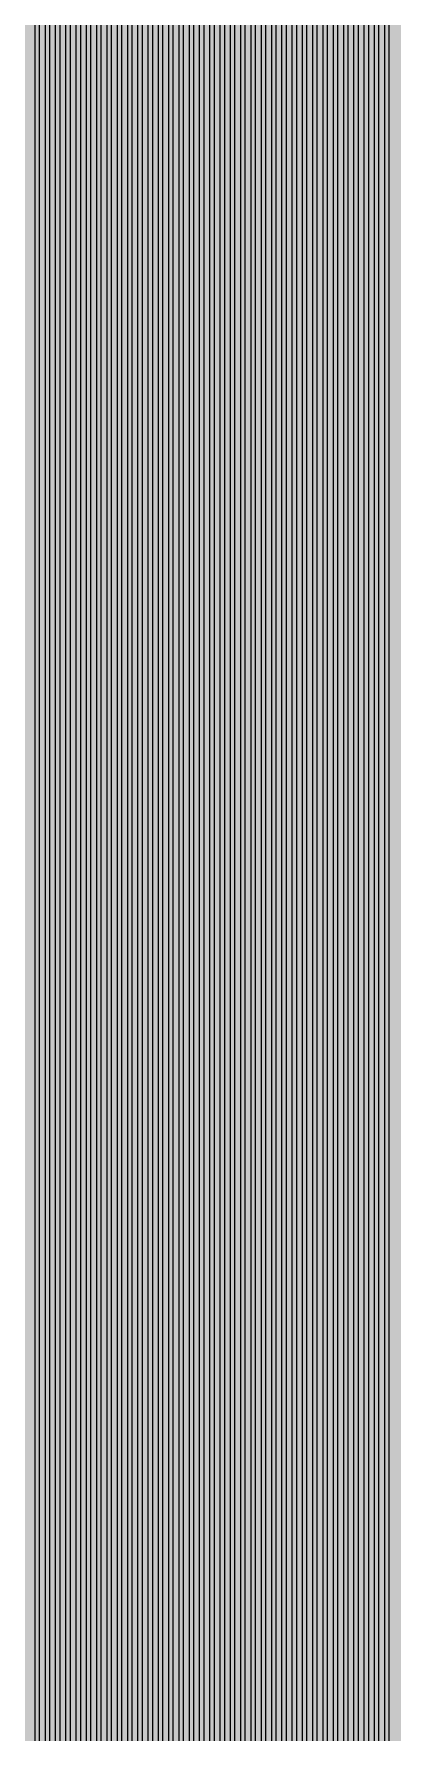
# Model space of a CAD drawing. Header units: metres. Extents: x -7240 to 10960, y -29667 to 1823.
# Drawn here: x 1686 to 1860, y -20821 to -19995 of the extents above; entities that cross this region are included whole.
import ezdxf

# ---------------------------------------------------------------- set-up
doc = ezdxf.new("R2010")
doc.units = ezdxf.units.M
doc.layers.add('Metal1', color=4, linetype='CONTINUOUS')
doc.layers.add('Polyimide', color=7, linetype='CONTINUOUS')

msp = doc.modelspace()

# ---------------------------------------------------------------- hatches: boundary and pattern name
at = {"layer": 'Polyimide'}
msp.add_hatch(color=7, dxfattribs=at).paths.add_polyline_path([(4088.45, -11806.89), (4098.72, -11851.21), (4115.58, -11893.47), (4138.63, -11932.7), (4167.35, -11967.99), (4201.08, -11998.53), (4239.03, -12023.62), (4280.35, -12042.68), (4349.18, -12073.73), (4413.2, -12113.76), (4471.26, -12162.04), (4522.3, -12217.69), (4565.39, -12279.7), (4599.74, -12346.94), (4624.73, -12418.19), (4639.91, -12492.16), (4645, -12567.5), (4639.91, -12642.84), (4624.73, -12716.8), (4599.74, -12788.06), (4565.39, -12855.3), (4522.3, -12917.31), (4471.26, -12972.96), (4413.2, -13021.24), (4349.18, -13061.27), (4280.35, -13092.32), (4239.03, -13111.38), (4201.08, -13136.47), (4167.35, -13167.01), (4138.63, -13202.3), (4115.58, -13241.52), (4098.72, -13283.78), (4088.45, -13328.11), (4085, -13373.48), (4085, -13567.5), (4099.45, -13861.55), (4142.64, -14152.77), (4214.18, -14438.35), (4313.36, -14715.55), (4439.24, -14981.69), (4590.59, -15234.21), (4765.97, -15470.68), (4963.68, -15688.82), (5181.82, -15886.53), (5418.29, -16061.91), (5670.81, -16213.26), (5936.95, -16339.14), (6214.15, -16438.32), (6499.73, -16509.85), (6790.95, -16553.05), (7085, -16567.5), (9960.38, -16567.5), (10038.79, -16571.35), (10116.45, -16582.87), (10192.6, -16601.95), (10266.52, -16628.4), (10337.49, -16661.96), (10404.83, -16702.32), (10467.89, -16749.09), (10526.06, -16801.81), (10578.78, -16859.98), (10625.55, -16923.04), (10665.91, -16990.38), (10699.48, -17061.35), (10725.93, -17135.27), (10745, -17211.43), (10756.52, -17289.08), (10760.38, -17367.5), (10760.38, -21957.3), (10721.61, -22012.91), (10685.97, -22070.59), (10653.58, -22130.14), (10624.53, -22191.39), (10598.92, -22254.16), (10576.82, -22318.25), (10558.3, -22383.46), (10543.41, -22449.6), (10532.21, -22516.46), (10524.72, -22583.84), (10520.97, -22651.53), (10520.97, -22719.32), (10524.72, -22787.01), (10532.21, -22854.38), (10543.41, -22921.24), (10558.3, -22987.38), (10576.82, -23052.6), (10598.92, -23116.68), (10624.53, -23179.45), (10653.58, -23240.71), (10685.97, -23300.26), (10721.61, -23357.93), (10760.38, -23413.54), (10760.38, -28667.5), (10756.52, -28745.91), (10745, -28823.57), (10725.93, -28899.73), (10699.48, -28973.65), (10665.91, -29044.62), (10625.55, -29111.96), (10578.78, -29175.01), (10526.06, -29233.19), (10467.89, -29285.91), (10404.83, -29332.68), (10337.49, -29373.04), (10266.52, -29406.6), (10192.6, -29433.05), (10116.45, -29452.13), (10038.79, -29463.65), (9960.38, -29467.5), (-6239.63, -29467.5), (-6318.04, -29463.65), (-6395.7, -29452.13), (-6471.85, -29433.05), (-6545.77, -29406.6), (-6616.74, -29373.04), (-6684.08, -29332.68), (-6747.14, -29285.91), (-6805.31, -29233.19), (-6858.03, -29175.01), (-6904.8, -29111.96), (-6945.16, -29044.62), (-6978.73, -28973.65), (-7005.18, -28899.73), (-7024.25, -28823.57), (-7035.77, -28745.91), (-7039.63, -28667.5), (-7039.63, -23426.32), (-6999.36, -23370.07), (-6962.33, -23311.63), (-6928.66, -23251.2), (-6898.45, -23188.96), (-6871.81, -23125.12), (-6848.81, -23059.88), (-6829.53, -22993.44), (-6814.04, -22926.02), (-6802.37, -22857.83), (-6794.57, -22789.09), (-6790.67, -22720.02), (-6790.67, -22650.84), (-6794.57, -22581.77), (-6802.37, -22513.03), (-6814.04, -22444.84), (-6829.53, -22377.42), (-6848.81, -22310.98), (-6871.81, -22245.74), (-6898.45, -22181.89), (-6928.66, -22119.66), (-6962.33, -22059.22), (-6999.36, -22000.79), (-7039.63, -21944.54), (-7039.63, -17367.5), (-7035.77, -17289.08), (-7024.25, -17211.43), (-7005.18, -17135.27), (-6978.73, -17061.35), (-6945.16, -16990.38), (-6904.8, -16923.04), (-6858.03, -16859.98), (-6805.31, -16801.81), (-6747.14, -16749.09), (-6684.08, -16702.32), (-6616.74, -16661.96), (-6545.77, -16628.4), (-6471.85, -16601.95), (-6395.7, -16582.87), (-6318.04, -16571.35), (-6239.63, -16567.5), (-3334, -16567.5), (-3039.95, -16553.05), (-2748.73, -16509.85), (-2463.15, -16438.32), (-2185.95, -16339.14), (-1919.81, -16213.26), (-1667.29, -16061.91), (-1430.82, -15886.53), (-1212.68, -15688.82), (-1014.97, -15470.68), (-839.59, -15234.21), (-688.24, -14981.69), (-562.36, -14715.55), (-463.18, -14438.35), (-391.64, -14152.77), (-348.45, -13861.55), (-334, -13567.5), (-334, -13373.48), (-337.45, -13328.11), (-347.72, -13283.78), (-364.58, -13241.52), (-387.63, -13202.3), (-416.35, -13167.01), (-450.08, -13136.47), (-488.03, -13111.38), (-529.35, -13092.32), (-529.35, -13092.32), (-598.18, -13061.27), (-662.2, -13021.24), (-720.26, -12972.96), (-771.3, -12917.31), (-814.39, -12855.3), (-848.74, -12788.06), (-873.73, -12716.8), (-888.91, -12642.84), (-894, -12567.5), (-888.91, -12492.16), (-873.73, -12418.19), (-848.74, -12346.94), (-814.39, -12279.7), (-771.3, -12217.69), (-720.26, -12162.04), (-662.2, -12113.76), (-598.18, -12073.73), (-529.35, -12042.68), (-488.03, -12023.62), (-450.08, -11998.53), (-416.35, -11967.99), (-387.63, -11932.7), (-364.58, -11893.47), (-347.72, -11851.21), (-337.45, -11806.89), (-334, -11761.52), (-334, -11074.31), (-337.45, -11028.94), (-347.72, -10984.62), (-364.58, -10942.36), (-387.63, -10903.13), (-416.35, -10867.84), (-450.08, -10837.3), (-488.03, -10812.21), (-529.35, -10793.16), (-529.35, -10793.16), (-598.18, -10762.1), (-662.2, -10722.07), (-720.26, -10673.8), (-771.3, -10618.15), (-814.39, -10556.13), (-848.74, -10488.89), (-873.73, -10417.64), (-888.91, -10343.67), (-894, -10268.33), (-888.91, -10192.99), (-873.73, -10119.03), (-848.74, -10047.77), (-814.39, -9980.53), (-771.3, -9918.52), (-720.26, -9862.87), (-662.2, -9814.59), (-598.18, -9774.56), (-529.35, -9743.51), (-488.03, -9724.45), (-450.08, -9699.36), (-416.35, -9668.82), (-387.63, -9633.53), (-364.58, -9594.31), (-347.72, -9552.05), (-337.45, -9507.72), (-334, -9462.35), (-334, -8775.14), (-337.45, -8729.78), (-347.72, -8685.45), (-364.58, -8643.19), (-387.63, -8603.96), (-416.35, -8568.68), (-450.08, -8538.14), (-488.03, -8513.05), (-529.35, -8493.99), (-529.35, -8493.99), (-598.18, -8462.94), (-662.2, -8422.91), (-720.26, -8374.63), (-771.3, -8318.98), (-814.39, -8256.97), (-848.74, -8189.73), (-873.73, -8118.47), (-888.91, -8044.5), (-894, -7969.17), (-888.91, -7893.83), (-873.73, -7819.86), (-848.74, -7748.61), (-814.39, -7681.36), (-771.3, -7619.35), (-720.26, -7563.7), (-662.2, -7515.42), (-598.18, -7475.4), (-529.35, -7444.34), (-529.35, -7444.34), (-488.03, -7425.28), (-450.08, -7400.2), (-416.35, -7369.66), (-387.63, -7334.37), (-364.58, -7295.14), (-347.72, -7252.88), (-337.45, -7208.56), (-334, -7163.19), (-334, -6475.98), (-337.45, -6430.61), (-347.72, -6386.29), (-364.58, -6344.02), (-387.63, -6304.8), (-416.35, -6269.51), (-450.08, -6238.97), (-488.03, -6213.88), (-529.35, -6194.82), (-529.35, -6194.82), (-598.18, -6163.77), (-662.2, -6123.74), (-720.26, -6075.46), (-771.3, -6019.81), (-814.39, -5957.8), (-848.74, -5890.56), (-873.73, -5819.31), (-888.91, -5745.34), (-894, -5670), (-888.91, -5594.66), (-873.73, -5520.69), (-848.74, -5449.44), (-814.39, -5382.2), (-771.3, -5320.19), (-720.26, -5264.54), (-662.2, -5216.26), (-598.18, -5176.23), (-529.35, -5145.18), (-529.35, -5145.18), (-488.03, -5126.12), (-450.08, -5101.03), (-416.35, -5070.49), (-387.63, -5035.2), (-364.58, -4995.98), (-347.72, -4953.71), (-337.45, -4909.39), (-334, -4864.02), (-334, 380), (-334, 1522.5), (-289, 1522.5), (-288.78, 1515.63), (-288.1, 1508.79), (-286.98, 1502.02), (-285.42, 1495.32), (-283.43, 1488.75), (-281.01, 1482.32), (-278.17, 1476.06), (-274.93, 1470), (-271.3, 1464.17), (-267.3, 1458.58), (-262.94, 1453.27), (-258.25, 1448.25), (-253.23, 1443.56), (-247.92, 1439.2), (-242.33, 1435.2), (-236.5, 1431.57), (-230.44, 1428.33), (-224.18, 1425.49), (-217.75, 1423.07), (-211.18, 1421.08), (-204.48, 1419.52), (-197.71, 1418.4), (-190.87, 1417.72), (-184, 1417.5), (-177.13, 1417.72), (-170.29, 1418.4), (-163.52, 1419.52), (-156.82, 1421.08), (-150.25, 1423.07), (-143.82, 1425.49), (-137.56, 1428.33), (-131.5, 1431.57), (-125.67, 1435.2), (-120.08, 1439.2), (-114.77, 1443.56), (-109.75, 1448.25), (-105.06, 1453.27), (-100.7, 1458.58), (-96.7, 1464.17), (-93.07, 1470), (-89.83, 1476.06), (-86.99, 1482.32), (-84.57, 1488.75), (-82.58, 1495.32), (-81.02, 1502.02), (-79.9, 1508.79), (-79.22, 1515.63), (-79, 1522.5), (1786, 1522.5), (3835, 1522.5), (3835.21, 1529.04), (3835.86, 1535.55), (3836.92, 1542.01), (3838.41, 1548.38), (3840.31, 1554.64), (3842.61, 1560.77), (3845.31, 1566.73), (3848.4, 1572.5), (3851.85, 1578.06), (3855.66, 1583.38), (3859.82, 1588.43), (3864.29, 1593.21), (3869.07, 1597.68), (3874.12, 1601.84), (3879.44, 1605.65), (3885, 1609.1), (3890.77, 1612.19), (3896.73, 1614.89), (3902.86, 1617.19), (3909.12, 1619.09), (3915.49, 1620.58), (3921.95, 1621.64), (3928.46, 1622.29), (3935, 1622.5), (3941.54, 1622.29), (3948.05, 1621.64), (3954.51, 1620.58), (3960.88, 1619.09), (3967.14, 1617.19), (3973.27, 1614.89), (3979.23, 1612.19), (3985, 1609.1), (3990.56, 1605.65), (3995.88, 1601.84), (4000.93, 1597.68), (4005.71, 1593.21), (4010.18, 1588.43), (4014.34, 1583.38), (4018.15, 1578.06), (4021.6, 1572.5), (4024.69, 1566.73), (4027.39, 1560.77), (4029.69, 1554.64), (4031.59, 1548.38), (4033.08, 1542.01), (4034.14, 1535.55), (4034.79, 1529.04), (4035, 1522.5), (4085, 1522.5), (4085, 380), (4085, 330), (4085, -4864.02), (4088.45, -4909.39), (4098.72, -4953.71), (4115.58, -4995.98), (4138.63, -5035.2), (4167.35, -5070.49), (4201.08, -5101.03), (4239.03, -5126.12), (4280.35, -5145.18), (4280.35, -5145.18), (4349.18, -5176.23), (4413.2, -5216.26), (4471.26, -5264.54), (4522.3, -5320.19), (4565.39, -5382.2), (4599.74, -5449.44), (4624.73, -5520.69), (4639.91, -5594.66), (4645, -5670), (4639.91, -5745.34), (4624.73, -5819.31), (4599.74, -5890.56), (4565.39, -5957.8), (4522.3, -6019.81), (4471.26, -6075.46), (4413.2, -6123.74), (4349.18, -6163.77), (4280.35, -6194.82), (4239.03, -6213.88), (4201.08, -6238.97), (4167.35, -6269.51), (4138.63, -6304.8), (4115.58, -6344.02), (4098.72, -6386.29), (4088.45, -6430.61), (4085, -6475.98), (4085, -11761.52), (4088.45, -11806.89)])

# ---------------------------------------------------------------- linework, layer by layer
at = {"layer": 'Metal1'}
for points in [[(1858.88, -18191.69), (1858.88, -28377.91), (1828.29, -28408.5), (-6037.54, -28408.5), (-6068.12, -28377.91), (-6068.12, -25796.59), (-6037.54, -25766), (1.94, -25766), (49.5, -25789.85), (108.81, -25884.64), (186.22, -26035.66), (159.53, -26049.34), (82.12, -25898.32), (41.2, -25797.55), (1.38, -25768), (-6036.71, -25768), (-6066.12, -25797.41), (-6066.12, -28377.09), (-6036.71, -28406.5), (1827.46, -28406.5), (1856.88, -28377.09), (1856.88, -18191.69)], [(1853.87, -18191.69), (1853.87, -28372.91), (1823.29, -28403.5), (-6032.54, -28403.5), (-6063.12, -28372.91), (-6063.12, -25801.59), (-6032.54, -25771), (-31.71, -25771), (1.78, -25800.38), (12.88, -25964.16), (12.88, -26782.5), (-17.12, -26782.5), (-17.12, -25964.16), (-6.03, -25803.62), (-32.54, -25773), (-6031.71, -25773), (-6061.12, -25802.41), (-6061.12, -28372.09), (-6031.71, -28401.5), (1822.46, -28401.5), (1851.87, -28372.09), (1851.87, -18191.69)], [(1848.88, -18191.69), (1848.88, -28367.91), (1818.29, -28398.5), (-6027.54, -28398.5), (-6058.12, -28367.91), (-6058.12, -25806.59), (-6027.54, -25776), (-348.06, -25776), (-299.94, -25799.4), (-243.57, -25885.63), (-163.88, -26035.46), (-190.37, -26049.54), (-270.06, -25899.71), (-308.56, -25807.58), (-348.62, -25778), (-6026.71, -25778), (-6056.12, -25807.41), (-6056.12, -28367.09), (-6026.71, -28396.5), (1817.46, -28396.5), (1846.88, -28367.09), (1846.88, -18191.69)], [(1843.87, -18191.69), (1843.87, -28362.91), (1813.29, -28393.5), (-6022.54, -28393.5), (-6053.12, -28362.91), (-6053.12, -25811.59), (-6022.54, -25781), (-381.71, -25781), (-348.19, -25810.37), (-337.12, -25972.16), (-337.12, -26782.5), (-367.12, -26782.5), (-367.12, -25972.16), (-356.06, -25813.63), (-382.54, -25783), (-6021.71, -25783), (-6051.12, -25812.41), (-6051.12, -28362.09), (-6021.71, -28391.5), (1812.46, -28391.5), (1841.87, -28362.09), (1841.87, -18191.69)], [(1838.88, -18191.69), (1838.88, -28357.91), (1808.29, -28388.5), (-6017.54, -28388.5), (-6048.12, -28357.91), (-6048.12, -25816.59), (-6017.54, -25786), (-698.07, -25786), (-649.35, -25808.9), (-596.09, -25886.71), (-514, -26035.24), (-540.25, -26049.76), (-622.34, -25901.23), (-658.31, -25817.61), (-698.61, -25788), (-6016.71, -25788), (-6046.12, -25817.41), (-6046.12, -28357.09), (-6016.71, -28386.5), (1807.46, -28386.5), (1836.88, -28357.09), (1836.88, -18191.69)], [(1833.87, -18191.69), (1833.87, -28352.91), (1803.29, -28383.5), (-6012.54, -28383.5), (-6043.12, -28352.91), (-6043.12, -25821.59), (-6012.54, -25791), (-731.71, -25791), (-698.16, -25820.36), (-687.12, -25980.16), (-687.12, -26782.5), (-717.12, -26782.5), (-717.12, -25980.16), (-706.09, -25823.64), (-732.54, -25793), (-6011.71, -25793), (-6041.12, -25822.41), (-6041.12, -28352.09), (-6011.71, -28381.5), (1802.46, -28381.5), (1831.87, -28352.09), (1831.87, -18191.69)], [(1828.88, -18191.69), (1828.88, -28347.91), (1798.29, -28378.5), (-6007.54, -28378.5), (-6038.12, -28347.91), (-6038.12, -25826.59), (-6007.54, -25796), (-1048.07, -25796), (-998.71, -25818.35), (-948.74, -25887.92), (-864.12, -26035.02), (-890.13, -26049.98), (-974.74, -25902.87), (-1008.05, -25827.66), (-1048.61, -25798), (-6006.71, -25798), (-6036.12, -25827.41), (-6036.12, -28347.09), (-6006.71, -28376.5), (1797.46, -28376.5), (1826.88, -28347.09), (1826.88, -18191.69)], [(1823.87, -18191.69), (1823.87, -28342.91), (1793.29, -28373.5), (-6002.54, -28373.5), (-6033.12, -28342.91), (-6033.12, -25831.59), (-6002.54, -25801), (-1081.71, -25801), (-1048.13, -25830.35), (-1037.12, -25988.16), (-1037.12, -26782.5), (-1067.12, -26782.5), (-1067.12, -25988.16), (-1056.12, -25833.65), (-1082.54, -25803), (-6001.71, -25803), (-6031.12, -25832.41), (-6031.12, -28342.09), (-6001.71, -28371.5), (1792.46, -28371.5), (1821.87, -28342.09), (1821.87, -18191.69)], [(1818.88, -18191.69), (1818.88, -28337.91), (1788.29, -28368.5), (-5997.54, -28368.5), (-6028.12, -28337.91), (-6028.12, -25836.59), (-5997.54, -25806), (-1398.07, -25806), (-1348.04, -25827.73), (-1301.53, -25889.24), (-1214.26, -26034.79), (-1239.99, -26050.21), (-1327.26, -25904.67), (-1357.79, -25837.73), (-1398.6, -25808), (-5996.71, -25808), (-6026.12, -25837.41), (-6026.12, -28337.09), (-5996.71, -28366.5), (1787.46, -28366.5), (1816.88, -28337.09), (1816.88, -18191.69)], [(1813.87, -18191.69), (1813.87, -28332.91), (1783.29, -28363.5), (-5992.54, -28363.5), (-6023.12, -28332.91), (-6023.12, -25841.59), (-5992.54, -25811), (-1431.71, -25811), (-1398.1, -25840.33), (-1387.12, -25996.16), (-1387.12, -26782.5), (-1417.12, -26782.5), (-1417.12, -25996.16), (-1406.15, -25843.67), (-1432.54, -25813), (-5991.71, -25813), (-6021.12, -25842.41), (-6021.12, -28332.09), (-5991.71, -28361.5), (1782.46, -28361.5), (1811.87, -28332.09), (1811.87, -18191.69)], [(1808.88, -18191.69), (1808.88, -28327.91), (1778.29, -28358.5), (-5987.54, -28358.5), (-6018.12, -28327.91), (-6018.12, -25846.59), (-5987.54, -25816), (-1748.08, -25816), (-1697.31, -25837.04), (-1654.48, -25890.71), (-1564.41, -26034.54), (-1589.84, -26050.46), (-1679.91, -25906.63), (-1707.52, -25847.81), (-1748.6, -25818), (-5986.71, -25818), (-6016.12, -25847.41), (-6016.12, -28327.09), (-5986.71, -28356.5), (1777.46, -28356.5), (1806.88, -28327.09), (1806.88, -18191.69)], [(1803.87, -18191.69), (1803.87, -28322.91), (1773.29, -28353.5), (-5982.54, -28353.5), (-6013.12, -28322.91), (-6013.12, -25851.59), (-5982.54, -25821), (-1781.71, -25821), (-1748.07, -25850.32), (-1737.12, -26004.16), (-1737.12, -26782.5), (-1767.12, -26782.5), (-1767.12, -26004.16), (-1756.18, -25853.68), (-1782.54, -25823), (-5981.71, -25823), (-6011.12, -25852.41), (-6011.12, -28322.09), (-5981.71, -28351.5), (1772.46, -28351.5), (1801.87, -28322.09), (1801.87, -18191.69)], [(1798.88, -18191.69), (1798.88, -28317.91), (1768.29, -28348.5), (-5977.54, -28348.5), (-6008.12, -28317.91), (-6008.12, -25856.59), (-5977.54, -25826), (-2098.09, -25826), (-2046.54, -25846.26), (-2007.59, -25892.33), (-1914.58, -26034.28), (-1939.67, -26050.72), (-2032.69, -25908.78), (-2057.25, -25857.92), (-2098.59, -25828), (-5976.71, -25828), (-6006.12, -25857.41), (-6006.12, -28317.09), (-5976.71, -28346.5), (1767.46, -28346.5), (1796.88, -28317.09), (1796.88, -18191.69)], [(1793.88, -18191.69), (1793.88, -28312.91), (1763.29, -28343.5), (-5972.54, -28343.5), (-6003.12, -28312.91), (-6003.12, -25861.59), (-5972.54, -25831), (-2131.71, -25831), (-2098.04, -25860.31), (-2087.12, -26012.16), (-2087.12, -26782.5), (-2117.12, -26782.5), (-2117.12, -26012.16), (-2106.21, -25863.69), (-2132.54, -25833), (-5971.71, -25833), (-6001.12, -25862.41), (-6001.12, -28312.09), (-5971.71, -28341.5), (1762.46, -28341.5), (1791.88, -28312.09), (1791.88, -18191.69)], [(1788.87, -18191.69), (1788.87, -28307.91), (1758.29, -28338.5), (-5967.54, -28338.5), (-5998.12, -28307.91), (-5998.12, -25866.59), (-5967.54, -25836), (-2448.09, -25836), (-2395.71, -25855.38), (-2360.87, -25894.14), (-2264.76, -26034), (-2289.49, -26051), (-2385.6, -25911.13), (-2406.98, -25868.07), (-2448.59, -25838), (-5966.71, -25838), (-5996.12, -25867.41), (-5996.12, -28307.09), (-5966.71, -28336.5), (1757.46, -28336.5), (1786.87, -28307.09), (1786.87, -18191.69)], [(1783.88, -18191.69), (1783.88, -28302.91), (1753.29, -28333.5), (-5962.54, -28333.5), (-5993.12, -28302.91), (-5993.12, -25871.59), (-5962.54, -25841), (-2481.71, -25841), (-2448.01, -25870.29), (-2437.12, -26020.16), (-2437.12, -26782.5), (-2467.12, -26782.5), (-2467.12, -26020.16), (-2456.24, -25873.71), (-2482.54, -25843), (-5961.71, -25843), (-5991.12, -25872.41), (-5991.12, -28302.09), (-5961.71, -28331.5), (1752.46, -28331.5), (1781.88, -28302.09), (1781.88, -18191.69)], [(1778.87, -18191.69), (1778.87, -28297.91), (1748.29, -28328.5), (-5957.54, -28328.5), (-5988.12, -28297.91), (-5988.12, -25876.59), (-5957.54, -25846), (-2798.1, -25846), (-2744.82, -25864.38), (-2714.34, -25896.15), (-2614.97, -26033.72), (-2639.28, -26051.28), (-2738.65, -25913.71), (-2756.72, -25878.25), (-2798.58, -25848), (-5956.71, -25848), (-5986.12, -25877.41), (-5986.12, -28297.09), (-5956.71, -28326.5), (1747.46, -28326.5), (1776.87, -28297.09), (1776.87, -18191.69)], [(1773.88, -18191.69), (1773.88, -28292.91), (1743.29, -28323.5), (-5952.54, -28323.5), (-5983.12, -28292.91), (-5983.12, -25881.59), (-5952.54, -25851), (-2831.71, -25851), (-2797.98, -25880.28), (-2787.12, -26028.16), (-2787.12, -26782.5), (-2817.12, -26782.5), (-2817.12, -26028.16), (-2806.27, -25883.72), (-2832.54, -25853), (-5951.71, -25853), (-5981.12, -25882.41), (-5981.12, -28292.09), (-5951.71, -28321.5), (1742.46, -28321.5), (1771.88, -28292.09), (1771.88, -18191.69)], [(1768.87, -18191.69), (1768.87, -28287.91), (1738.29, -28318.5), (-5947.54, -28318.5), (-5978.12, -28287.91), (-5978.12, -25886.59), (-5947.54, -25856), (-3148.1, -25856), (-3093.87, -25873.24), (-3067.98, -25898.38), (-2965.19, -26033.41), (-2989.06, -26051.59), (-3091.85, -25916.55), (-3106.46, -25888.5), (-3148.57, -25858), (-5946.71, -25858), (-5976.12, -25887.41), (-5976.12, -28287.09), (-5946.71, -28316.5), (1737.46, -28316.5), (1766.87, -28287.09), (1766.87, -18191.69)], [(1763.88, -18191.69), (1763.88, -28282.91), (1733.29, -28313.5), (-5942.54, -28313.5), (-5973.12, -28282.91), (-5973.12, -25891.59), (-5942.54, -25861), (-3181.71, -25861), (-3147.94, -25890.27), (-3137.12, -26036.16), (-3137.12, -26782.5), (-3167.12, -26782.5), (-3167.12, -26036.16), (-3156.31, -25893.73), (-3182.54, -25863), (-5941.71, -25863), (-5971.12, -25892.41), (-5971.12, -28282.09), (-5941.71, -28311.5), (1732.46, -28311.5), (1761.88, -28282.09), (1761.88, -18191.69)], [(1758.87, -18191.69), (1758.87, -28277.91), (1728.29, -28308.5), (-5937.54, -28308.5), (-5968.12, -28277.91), (-5968.12, -25896.59), (-5937.54, -25866), (-3532.43, -25866), (-3476.62, -25881.03), (-3436.52, -25911.89), (-3316.52, -26031.89), (-3337.73, -26053.11), (-3457.73, -25933.11), (-3486.21, -25895.39), (-3532.82, -25868), (-5936.71, -25868), (-5966.12, -25897.41), (-5966.12, -28277.09), (-5936.71, -28306.5), (1727.46, -28306.5), (1756.87, -28277.09), (1756.87, -18191.69)], [(1753.88, -18191.69), (1753.88, -28272.91), (1723.29, -28303.5), (-5932.54, -28303.5), (-5963.12, -28272.91), (-5963.12, -25901.59), (-5932.54, -25871), (-3531.71, -25871), (-3497.91, -25900.25), (-3487.12, -26044.16), (-3487.12, -26782.5), (-3517.12, -26782.5), (-3517.12, -26044.16), (-3506.34, -25903.75), (-3532.54, -25873), (-5931.71, -25873), (-5961.12, -25902.41), (-5961.12, -28272.09), (-5931.71, -28301.5), (1722.46, -28301.5), (1751.88, -28272.09), (1751.88, -18191.69)], [(1748.87, -18191.69), (1748.87, -28267.91), (1718.29, -28298.5), (-5927.54, -28298.5), (-5958.12, -28267.91), (-5958.12, -25906.59), (-5927.54, -25876), (-3872.43, -25876), (-3815.95, -25890.04), (-3786.52, -25911.89), (-3666.52, -26031.89), (-3687.73, -26053.11), (-3807.73, -25933.11), (-3826.87, -25906.39), (-3872.82, -25878), (-5926.71, -25878), (-5956.12, -25907.41), (-5956.12, -28267.09), (-5926.71, -28296.5), (1717.46, -28296.5), (1746.87, -28267.09), (1746.87, -18191.69)], [(1743.88, -18191.69), (1743.88, -28262.91), (1713.29, -28293.5), (-5922.54, -28293.5), (-5953.12, -28262.91), (-5953.12, -25911.59), (-5922.54, -25881), (-3881.71, -25881), (-3847.87, -25910.24), (-3837.12, -26052.16), (-3837.12, -26782.5), (-3867.12, -26782.5), (-3867.12, -26052.16), (-3856.38, -25913.76), (-3882.54, -25883), (-5921.71, -25883), (-5951.12, -25912.41), (-5951.12, -28262.09), (-5921.71, -28291.5), (1712.46, -28291.5), (1741.88, -28262.09), (1741.88, -18191.69)], [(1738.87, -18191.69), (1738.87, -28257.91), (1708.29, -28288.5), (-5917.54, -28288.5), (-5948.12, -28257.91), (-5948.12, -25916.59), (-5917.54, -25886), (-4212.43, -25886), (-4155.03, -25898.67), (-4136.52, -25911.89), (-4016.52, -26031.89), (-4037.73, -26053.11), (-4157.73, -25933.11), (-4167.79, -25917.76), (-4212.82, -25888), (-5916.71, -25888), (-5946.12, -25917.41), (-5946.12, -28257.09), (-5916.71, -28286.5), (1707.46, -28286.5), (1736.87, -28257.09), (1736.87, -18191.69)], [(1733.88, -18191.69), (1733.88, -28252.91), (1703.29, -28283.5), (-5912.54, -28283.5), (-5943.12, -28252.91), (-5943.12, -25921.59), (-5912.54, -25891), (-4231.71, -25891), (-4197.84, -25920.22), (-4187.12, -26060.16), (-4187.12, -26782.5), (-4217.12, -26782.5), (-4217.12, -26060.16), (-4206.41, -25923.78), (-4232.54, -25893), (-5911.71, -25893), (-5941.12, -25922.41), (-5941.12, -28252.09), (-5911.71, -28281.5), (1702.46, -28281.5), (1731.88, -28252.09), (1731.88, -18191.69)], [(1728.87, -18191.69), (1728.87, -28247.91), (1698.29, -28278.5), (-5907.54, -28278.5), (-5938.12, -28247.91), (-5938.12, -25926.59), (-5907.54, -25896), (-4552.43, -25896), (-4493.7, -25906.67), (-4486.52, -25911.89), (-4366.52, -26031.89), (-4387.73, -26053.11), (-4507.73, -25933.11), (-4509.13, -25929.76), (-4552.82, -25898), (-5906.71, -25898), (-5936.12, -25927.41), (-5936.12, -28247.09), (-5906.71, -28276.5), (1697.46, -28276.5), (1726.87, -28247.09), (1726.87, -18191.69)], [(1723.88, -18191.69), (1723.88, -28242.91), (1693.29, -28273.5), (-5902.54, -28273.5), (-5933.12, -28242.91), (-5933.12, -25931.59), (-5902.54, -25901), (-4581.71, -25901), (-4547.8, -25930.21), (-4537.12, -26068.16), (-4537.12, -26782.5), (-4567.12, -26782.5), (-4567.12, -26068.16), (-4556.45, -25933.79), (-4582.54, -25903), (-5901.71, -25903), (-5931.12, -25932.41), (-5931.12, -28242.09), (-5901.71, -28271.5), (1692.46, -28271.5), (1721.88, -28242.09), (1721.88, -18191.69)], [(1718.87, -18191.69), (1718.87, -28237.91), (1688.29, -28268.5), (-5897.54, -28268.5), (-5928.12, -28237.91), (-5928.12, -25936.59), (-5897.54, -25906), (-4892.43, -25906), (-4832.91, -25915.5), (-4716.52, -26031.89), (-4737.73, -26053.11), (-4849.91, -25940.93), (-4892.82, -25908), (-5896.71, -25908), (-5926.12, -25937.41), (-5926.12, -28237.09), (-5896.71, -28266.5), (1687.46, -28266.5), (1716.87, -28237.09), (1716.87, -18191.69)], [(1713.88, -18191.69), (1713.88, -28232.91), (1683.29, -28263.5), (-5892.54, -28263.5), (-5923.12, -28232.91), (-5923.12, -25941.59), (-5892.54, -25911), (-4931.71, -25911), (-4897.76, -25940.19), (-4887.12, -26076.16), (-4887.12, -26782.5), (-4917.12, -26782.5), (-4917.12, -26076.16), (-4906.49, -25943.81), (-4932.54, -25913), (-5891.71, -25913), (-5921.12, -25942.41), (-5921.12, -28232.09), (-5891.71, -28261.5), (1682.46, -28261.5), (1711.88, -28232.09), (1711.88, -18191.69)], [(1708.87, -18191.69), (1708.87, -28227.91), (1678.29, -28258.5), (-5887.54, -28258.5), (-5918.12, -28227.91), (-5918.12, -25946.59), (-5887.54, -25916), (-5232.43, -25916), (-5172.91, -25925.5), (-5066.52, -26031.89), (-5087.73, -26053.11), (-5189.91, -25950.93), (-5232.82, -25918), (-5886.71, -25918), (-5916.12, -25947.41), (-5916.12, -28227.09), (-5886.71, -28256.5), (1677.46, -28256.5), (1706.87, -28227.09), (1706.87, -18191.69)], [(1703.88, -18191.69), (1703.88, -28222.91), (1673.29, -28253.5), (-5882.54, -28253.5), (-5913.12, -28222.91), (-5913.12, -25951.59), (-5882.54, -25921), (-5281.71, -25921), (-5247.72, -25950.18), (-5237.12, -26084.16), (-5237.12, -26782.5), (-5267.12, -26782.5), (-5267.12, -26084.16), (-5256.53, -25953.82), (-5282.54, -25923), (-5881.71, -25923), (-5911.12, -25952.41), (-5911.12, -28222.09), (-5881.71, -28251.5), (1672.46, -28251.5), (1701.88, -28222.09), (1701.88, -18191.69)], [(1698.87, -18191.69), (1698.87, -28217.91), (1668.29, -28248.5), (-5877.54, -28248.5), (-5908.12, -28217.91), (-5908.12, -26921.59), (-5877.54, -26891), (143.29, -26891), (179.63, -26919.2), (187.88, -26982.79), (187.88, -27152.5), (157.88, -27152.5), (157.88, -26982.79), (166.12, -26924.8), (142.46, -26893), (-5876.71, -26893), (-5906.12, -26922.41), (-5906.12, -28217.09), (-5876.71, -28246.5), (1667.46, -28246.5), (1696.87, -28217.09), (1696.87, -18191.69)], [(1693.88, -18191.69), (1693.88, -28212.91), (1663.29, -28243.5), (-5872.54, -28243.5), (-5903.12, -28212.91), (-5903.12, -26926.59), (-5872.54, -26896), (-31.71, -26896), (1.82, -26925.37), (12.88, -27086.16), (12.88, -27892.5), (-17.12, -27892.5), (-17.12, -27086.16), (-6.07, -26928.63), (-32.54, -26898), (-5871.71, -26898), (-5901.12, -26927.41), (-5901.12, -28212.09), (-5871.71, -28241.5), (1662.46, -28241.5), (1691.88, -28212.09), (1691.88, -18191.69)], [(1688.87, -18191.69), (1688.87, -28207.91), (1658.29, -28238.5), (-5867.54, -28238.5), (-5898.12, -28207.91), (-5898.12, -26931.59), (-5867.54, -26901), (-348.07, -26901), (-299.03, -26923.63), (-247.4, -26997.3), (-164.06, -27145.13), (-190.19, -27159.87), (-273.53, -27012.03), (-308.18, -26932.64), (-348.61, -26903), (-5866.71, -26903), (-5896.12, -26932.41), (-5896.12, -28207.09), (-5866.71, -28236.5), (1657.46, -28236.5), (1686.87, -28207.09), (1686.87, -18191.69)]]:
    msp.add_lwpolyline(points, dxfattribs=at)

doc.saveas('drawing.dxf')
